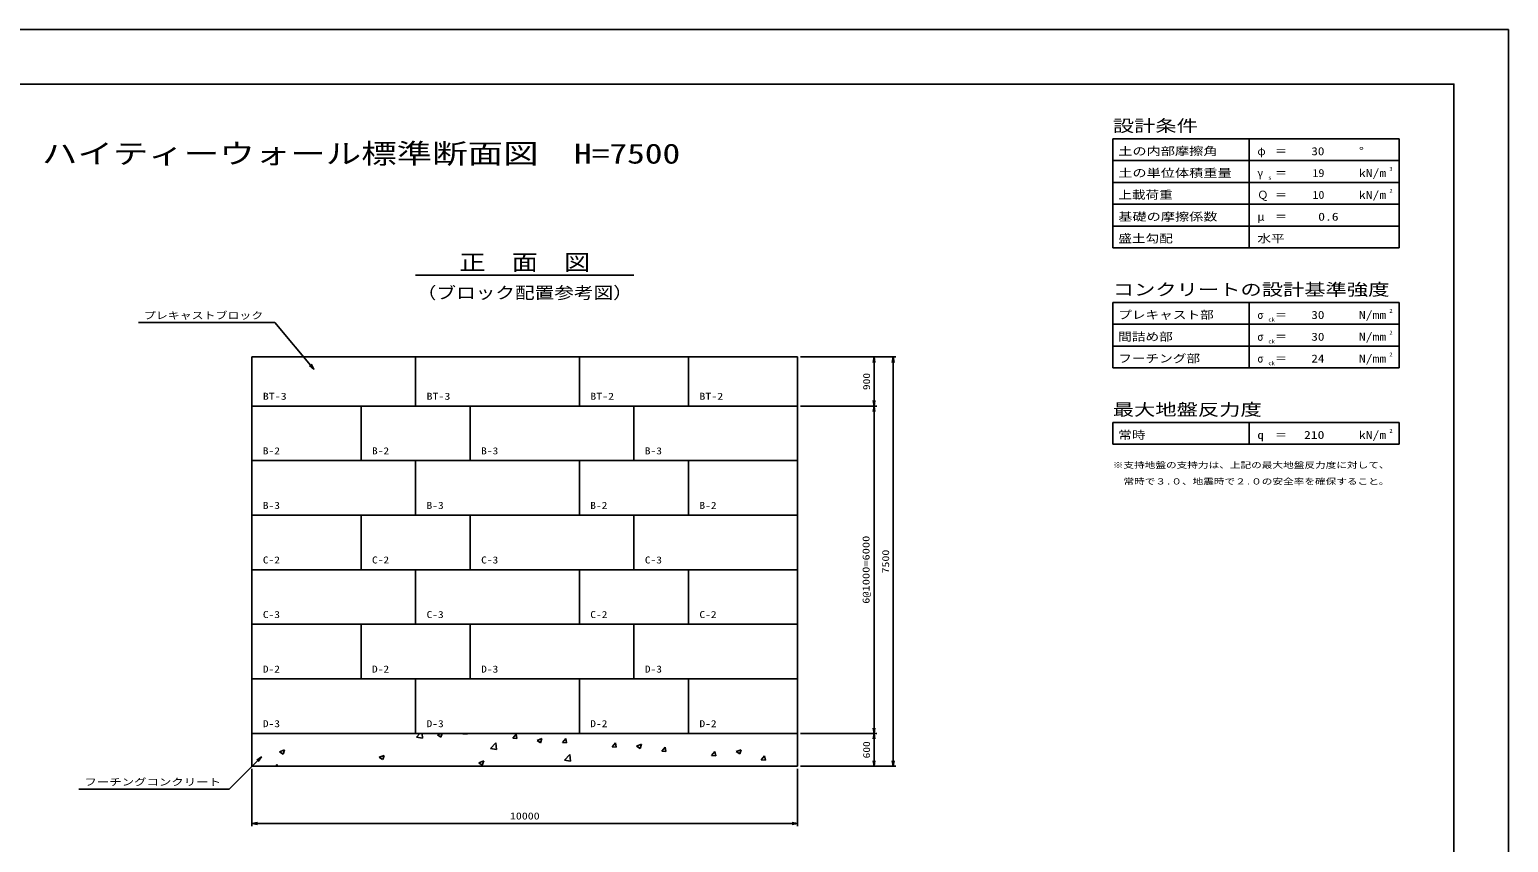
# Model space of a CAD drawing. Units: millimetres at full size. Extents: x 0 to 42050, y 0 to 29700.
# Drawn here: x 14950 to 42050, y 14803 to 29700 of the extents above; entities that cross this region are included whole.
import ezdxf
from ezdxf.enums import TextEntityAlignment as Align

# ---------------------------------------------------------------- set-up
doc = ezdxf.new("R2010")
doc.units = ezdxf.units.MM
doc.layers.add('0_2', color=7, linetype='Continuous')
for name, color, linetype, lineweight in [('D-STR-DIM', 7, 'Continuous', 25), ('D-STR-STRn', 2, 'Continuous', 25), ('D-STR-TXT', 7, 'Continuous', 25), ('D-TTL', 2, 'Continuous', 25), ('D-TTL-FRAM', 2, 'Continuous', 25), ('D-TTL-LINE', 7, 'Continuous', 25), ('D-TTL-TXT', 7, 'Continuous', 25)]:
    doc.layers.add(name, color=color, linetype=linetype, lineweight=lineweight)
doc.styles.add('ＭＳ ゴシック', font='')
doc.styles.get('ＭＳ ゴシック').set_extended_font_data('MS Gothic')

# ---------------------------------------------------------------- blocks, each defined once
blk = doc.blocks.new('open_arrow')
at = {"color": 0, "linetype": 'Continuous', "lineweight": -2}
blk.add_lwpolyline([(7.5, 1.25), (0, 0), (7.5, -1.25)], dxfattribs=at)

msp = doc.modelspace()

# ---------------------------------------------------------------- linework, layer by layer
at = {"layer": 'D-STR-DIM'}
for p, q in [((29075, 23700), (30475, 23700)), ((29075, 23700), (30825, 23700)), ((30425, 23700), (30425, 22800)), ((30775, 23700), (30775, 16200)), ((29075, 22800), (30475, 22800)), ((29075, 22800), (30475, 22800)), ((30425, 22800), (30425, 16800)), ((29075, 16800), (30475, 16800)), ((29075, 16800), (30475, 16800)), ((30425, 16800), (30425, 16200)), ((19025, 16150), (19025, 15100)), ((29025, 16150), (29025, 15100)), ((29075, 16200), (30475, 16200)), ((29075, 16200), (30825, 16200)), ((19025, 15150), (29025, 15150))]:
    msp.add_line(p, q, dxfattribs=at)
at = {"layer": 'D-STR-STRn', "color": 1}
for p, q in [((19025, 23700), (29025, 23700)), ((19025, 16200), (19025, 23700)), ((22025, 22800), (22025, 23700)), ((25025, 22800), (25025, 23700)), ((27025, 22800), (27025, 23700)), ((27025, 22800), (27025, 23700)), ((29025, 23700), (29025, 16200)), ((29025, 22800), (19025, 22800)), ((21025, 21800), (21025, 22800)), ((23025, 21800), (23025, 22800)), ((26025, 21800), (26025, 22800)), ((29025, 21800), (19025, 21800)), ((22025, 20800), (22025, 21800)), ((25025, 20800), (25025, 21800)), ((27025, 20800), (27025, 21800)), ((29025, 20800), (19025, 20800)), ((21025, 19800), (21025, 20800)), ((23025, 19800), (23025, 20800)), ((26025, 19800), (26025, 20800)), ((29025, 19800), (19025, 19800)), ((22025, 18800), (22025, 19800)), ((25025, 18800), (25025, 19800)), ((27025, 18800), (27025, 19800)), ((29025, 18800), (19025, 18800)), ((21025, 17800), (21025, 18800)), ((23025, 17800), (23025, 18800)), ((26025, 17800), (26025, 18800)), ((29025, 17800), (19025, 17800)), ((22025, 16800), (22025, 17800)), ((25025, 16800), (25025, 17800)), ((27025, 16800), (27025, 17800)), ((29025, 16800), (19025, 16800)), ((29025, 16200), (19025, 16200))]:
    msp.add_line(p, q, dxfattribs=at)
at = {"layer": 'D-STR-STRn'}
for p, q in [((22039.87, 16732.982), (22104.173, 16800)), ((22039.904, 16732.903), (22152.854, 16715.385)), ((22152.828, 16715.426), (22142.989, 16800)), ((22424.564, 16772.984), (22494.944, 16800)), ((22424.579, 16772.947), (22487.752, 16730.337)), ((22487.767, 16730.345), (22511.139, 16800)), ((22892.41, 16794.503), (22968.32, 16787.862)), ((22892.435, 16794.517), (22897.036, 16800)), ((22968.433, 16787.715), (22966.167, 16800)), ((23395.265, 16522.771), (23494.184, 16625.865)), ((23508.223, 16505.215), (23494.192, 16625.826)), ((23803.33, 16714.808), (23879.24, 16708.167)), ((23803.358, 16714.822), (23864.584, 16787.787)), ((23879.352, 16708.013), (23864.668, 16787.62)), ((24249.721, 16671.271), (24338.644, 16705.405)), ((24249.733, 16671.235), (24312.906, 16628.625)), ((24312.921, 16628.634), (24338.672, 16705.379)), ((24714.251, 16635.113), (24790.161, 16628.471)), ((24714.282, 16635.126), (24775.507, 16708.092)), ((24790.271, 16628.312), (24775.587, 16707.919)), ((25625.171, 16555.418), (25701.081, 16548.776)), ((25625.205, 16555.431), (25686.43, 16628.397)), ((25701.19, 16548.61), (25686.507, 16628.218)), ((26074.878, 16569.558), (26163.801, 16603.692)), ((26074.887, 16569.523), (26138.06, 16526.913)), ((26138.075, 16526.922), (26163.826, 16603.667)), ((26536.128, 16475.735), (26597.354, 16548.701)), ((26612.11, 16468.909), (26597.426, 16548.516)), ((19532.325, 16465.082), (19621.248, 16499.217)), ((19532.343, 16465.046), (19595.516, 16422.435)), ((19595.531, 16422.442), (19621.281, 16499.187)), ((21357.482, 16363.369), (21446.405, 16397.504)), ((21357.497, 16363.334), (21420.67, 16320.723)), ((21420.684, 16320.731), (21446.435, 16397.476)), ((23182.638, 16261.656), (23271.562, 16295.791)), ((23182.651, 16261.621), (23245.824, 16219.011)), ((23245.838, 16219.019), (23271.589, 16295.764)), ((23395.299, 16522.689), (23508.249, 16505.171)), ((24750.661, 16312.559), (24849.579, 16415.653)), ((24750.695, 16312.475), (24863.644, 16294.957)), ((24863.618, 16295.003), (24849.587, 16415.615)), ((26536.092, 16475.722), (26612.002, 16469.081)), ((27447.012, 16396.027), (27522.922, 16389.386)), ((27447.052, 16396.04), (27508.277, 16469.006)), ((27523.029, 16389.208), (27508.345, 16468.815)), ((27900.034, 16467.845), (27988.958, 16501.979)), ((27900.041, 16467.811), (27963.214, 16425.2)), ((27963.229, 16425.211), (27988.979, 16501.956)), ((28357.933, 16316.332), (28433.843, 16309.691)), ((28357.975, 16316.345), (28419.2, 16389.31)), ((28433.948, 16309.506), (28419.264, 16389.113)), ((19460.189, 16200), (19486.184, 16230.98)), ((19491.968, 16200), (19486.279, 16230.843)), ((26199.753, 16200), (26204.974, 16205.441)), ((26205.611, 16200), (26204.983, 16205.404))]:
    msp.add_line(p, q, dxfattribs=at)
at = {"layer": 'D-STR-TXT'}
for p, q in [((19445, 24330), (16945, 24330)), ((20159.469, 23478.677), (19445, 24330)), ((19198.868, 16371.095), (18605, 15780)), ((15855, 15780), (18605, 15780))]:
    msp.add_line(p, q, dxfattribs=at)
at = {"layer": 'D-TTL'}
for points in [[(0, 0), (42050, 0), (42050, 29700), (0, 29700)], [(1000, 1000), (41050, 1000), (41050, 28700), (1000, 28700)]]:
    msp.add_lwpolyline(points, close=True, dxfattribs=at)
at = {"layer": 'D-TTL-FRAM'}
for p, q in [((40050, 27700), (34800, 27700)), ((34800, 27700), (34800, 25700)), ((40050, 27700), (40050, 25700)), ((40050, 25700), (34800, 25700)), ((40050, 24700), (34800, 24700)), ((34800, 24700), (34800, 23500)), ((40050, 24700), (40050, 23500)), ((40050, 23500), (34800, 23500)), ((40050, 22500), (34800, 22500)), ((34800, 22500), (34800, 22100)), ((40050, 22500), (40050, 22100)), ((40050, 22100), (34800, 22100))]:
    msp.add_line(p, q, dxfattribs=at)
at = {"layer": 'D-TTL-LINE'}
for p, q in [((37300, 27700), (37300, 25700)), ((40050, 27300), (34800, 27300)), ((40050, 26900), (34800, 26900)), ((40050, 26500), (34800, 26500)), ((40050, 26100), (34800, 26100)), ((37300, 24700), (37300, 23500)), ((40050, 24300), (34800, 24300)), ((40050, 23900), (34800, 23900)), ((37300, 22500), (37300, 22100))]:
    msp.add_line(p, q, dxfattribs=at)
at = {"layer": 'D-TTL-TXT'}
msp.add_line((22025, 25200), (26025, 25200), dxfattribs=at)

# ---------------------------------------------------------------- block references
at = {"layer": 'D-STR-DIM', "xscale": 13.3, "yscale": 13.3}
for p, rotation in [((30425, 23700), 270), ((30775, 23700), 270), ((30425, 22800), 90), ((30425, 22800), 270), ((30425, 16800), 90), ((30425, 16800), 270), ((30425, 16200), 90), ((30775, 16200), 90), ((29025, 15150), 180)]:
    msp.add_blockref('open_arrow', p, dxfattribs=dict(at, rotation=rotation))
msp.add_blockref('open_arrow', (19025, 15150), dxfattribs=at)
at = {"layer": 'D-STR-TXT', "xscale": 13.3, "yscale": 13.3}
for p, rotation in [((20159.469, 23478.677), 130), ((19198.868, 16371.095), 224.9)]:
    msp.add_blockref('open_arrow', p, dxfattribs=dict(at, rotation=rotation))

# ---------------------------------------------------------------- texts
at = {"layer": '0_2', "style": 'ＭＳ ゴシック', "width": 1.3}
for s, p in [('※支持地盤の支持力は、上記の最大地盤反力度に対して、', (34800, 21630)), ('\u3000常時で３.０、地震時で２.０の安全率を確保すること。', (34800, 21330))]:
    msp.add_text(s, height=110, dxfattribs=at).set_placement(p, align=Align.BOTTOM_LEFT)
at = {"layer": 'D-STR-DIM', "style": 'ＭＳ ゴシック'}
for s, width, p in [('900', 1.2, (30287.5, 23250)), ('6@1000=6000', 1.3, (30278.173, 19800)), ('7500', 1.25, (30637.5, 19950)), ('600', 1.2, (30287.5, 16500))]:
    msp.add_text(s, height=128.3, rotation=90, dxfattribs=dict(at, width=width)).set_placement(p, align=Align.MIDDLE_CENTER)
at = {"layer": 'D-STR-DIM', "style": 'ＭＳ ゴシック', "width": 1.25}
msp.add_text('10000', height=128.3, dxfattribs=at).set_placement((24025, 15287.5), align=Align.MIDDLE_CENTER)
at = {"layer": 'D-STR-TXT', "style": 'ＭＳ ゴシック'}
for s, width, p in [('プレキャストブロック', 1.25, (17045, 24356.667)), ('BT-3', 1.25, (19225, 22876.667)), ('BT-3', 1.25, (22225, 22876.667)), ('BT-2', 1.25, (25225, 22876.667)), ('BT-2', 1.25, (27225, 22876.667)), ('B-2', 1.2, (19225, 21876.667)), ('B-2', 1.2, (21225, 21876.667)), ('B-3', 1.2, (23225, 21876.667)), ('B-3', 1.2, (26225, 21876.667)), ('B-3', 1.2, (19225, 20876.667)), ('B-3', 1.2, (22225, 20876.667)), ('B-2', 1.2, (25225, 20876.667)), ('B-2', 1.2, (27225, 20876.667)), ('C-2', 1.2, (19225, 19876.667)), ('C-2', 1.2, (21225, 19876.667)), ('C-3', 1.2, (23225, 19876.667)), ('C-3', 1.2, (26225, 19876.667)), ('C-3', 1.2, (19225, 18876.667)), ('C-3', 1.2, (22225, 18876.667)), ('C-2', 1.2, (25225, 18876.667)), ('C-2', 1.2, (27225, 18876.667)), ('D-2', 1.2, (19225, 17876.667)), ('D-2', 1.2, (21225, 17876.667)), ('D-3', 1.2, (23225, 17876.667)), ('D-3', 1.2, (26225, 17876.667)), ('D-3', 1.2, (19225, 16876.667)), ('D-3', 1.2, (22225, 16876.667)), ('D-2', 1.2, (25225, 16876.667)), ('D-2', 1.2, (27225, 16876.667)), ('フーチングコンクリート', 1.3, (15955, 15806.667))]:
    msp.add_text(s, height=128.3, dxfattribs=dict(at, width=width)).set_placement(p, align=Align.BOTTOM_LEFT)
at = {"layer": 'D-TTL-TXT', "style": 'ＭＳ ゴシック'}
for s, height, width, p in [('設計条件', 219.9, 1.3, (34800, 27760)), ('土の内部摩擦角', 146.6, 1.3, (34900, 27353.333)), ('＝', 146.6, 1.1, (37770, 27353.333)), ('°', 146.6, 1.25, (39310, 27353.333)), ('土の単位体積重量', 146.6, 1.3, (34900, 26953.333)), ('γ', 146.6, 0.95, (37450, 26953.333)), ('＝', 146.6, 1.1, (37770, 26953.333)), ('kN/m', 146.6, 1.25, (39310, 26953.333)), ('3', 73.31, 1.15, (39870, 27086.667)), ('s', 73.31, 1.15, (37650, 26926.667)), ('上載荷重', 146.6, 1.25, (34900, 26553.333)), ('＝', 146.6, 1.1, (37770, 26553.333)), ('kN/m', 146.6, 1.25, (39310, 26553.333)), ('2', 73.31, 1.15, (39870, 26686.667)), ('基礎の摩擦係数', 146.6, 1.3, (34900, 26153.333)), ('μ', 146.6, 1.05, (37450, 26153.333)), ('＝', 146.6, 1.1, (37770, 26153.333)), ('盛土勾配', 146.6, 1.25, (34900, 25753.333)), ('水平', 146.6, 1.25, (37450, 25753.333)), ('コンクリートの設計基準強度', 219.9, 1.3, (34800, 24760)), ('プレキャスト部', 146.6, 1.25, (34900, 24353.333)), ('σ', 146.6, 0.9, (37450, 24353.333)), ('ck', 73.31, 1.2, (37650, 24326.667)), ('＝', 146.6, 1.1, (37770, 24353.333)), ('N/mm', 146.6, 1.25, (39310, 24353.333)), ('2', 73.31, 1.15, (39870, 24486.667)), ('間詰め部', 146.6, 1.25, (34900, 23953.333)), ('N/mm', 146.6, 1.25, (39310, 23953.333)), ('2', 73.31, 1.15, (39870, 24086.667)), ('σ', 146.6, 0.9, (37450, 23953.333)), ('ck', 73.31, 1.2, (37650, 23926.667)), ('＝', 146.6, 1.1, (37770, 23953.333)), ('フーチング部', 146.6, 1.25, (34900, 23553.333)), ('σ', 146.6, 0.9, (37450, 23553.333)), ('ck', 73.31, 1.2, (37650, 23526.667)), ('＝', 146.6, 1.1, (37770, 23553.333)), ('N/mm', 146.6, 1.25, (39310, 23553.333)), ('2', 73.31, 1.15, (39870, 23686.667)), ('最大地盤反力度', 219.9, 1.3, (34800, 22560)), ('常時', 146.6, 1.25, (34900, 22153.333)), ('q', 146.6, 1.2, (37450, 22153.333)), ('＝', 146.6, 1.1, (37770, 22153.333)), ('kN/m', 146.6, 1.25, (39310, 22153.333)), ('2', 73.31, 1.15, (39870, 22286.667))]:
    msp.add_text(s, height=height, dxfattribs=dict(at, width=width)).set_placement(p, align=Align.BOTTOM_LEFT)
for s, height, width, p in [('ハイティーウォール標準断面図\u3000H=7500', 366.6, 1.3, (21025, 27133.333)), ('正\u3000面\u3000図', 293.3, 1.2, (24025, 25200)), ('（ブロック配置参考図）', 219.9, 1.2, (24025, 24700))]:
    msp.add_text(s, height=height, dxfattribs=dict(at, width=width)).set_placement(p, align=Align.BOTTOM_CENTER)
for s, p in [('φ', (37450, 27353.333)), ('Ｑ', (37450, 26553.333))]:
    msp.add_text(s, height=146.6, dxfattribs=at).set_placement(p, align=Align.BOTTOM_LEFT)
for s, width, p in [('30', 1.2, (38678.071, 27353.333)), ('19', 1.1, (38678.071, 26953.333)), ('10', 1.1, (38678.071, 26553.333)), ('0.6', 1.25, (38938.071, 26153.333)), ('30', 1.2, (38678.071, 24353.333)), ('30', 1.2, (38678.071, 23953.333)), ('24', 1.2, (38678.071, 23553.333)), ('210', 1.25, (38678.071, 22153.333))]:
    msp.add_text(s, height=146.6, dxfattribs=dict(at, width=width)).set_placement(p, align=Align.BOTTOM_RIGHT)

doc.saveas('drawing.dxf')
